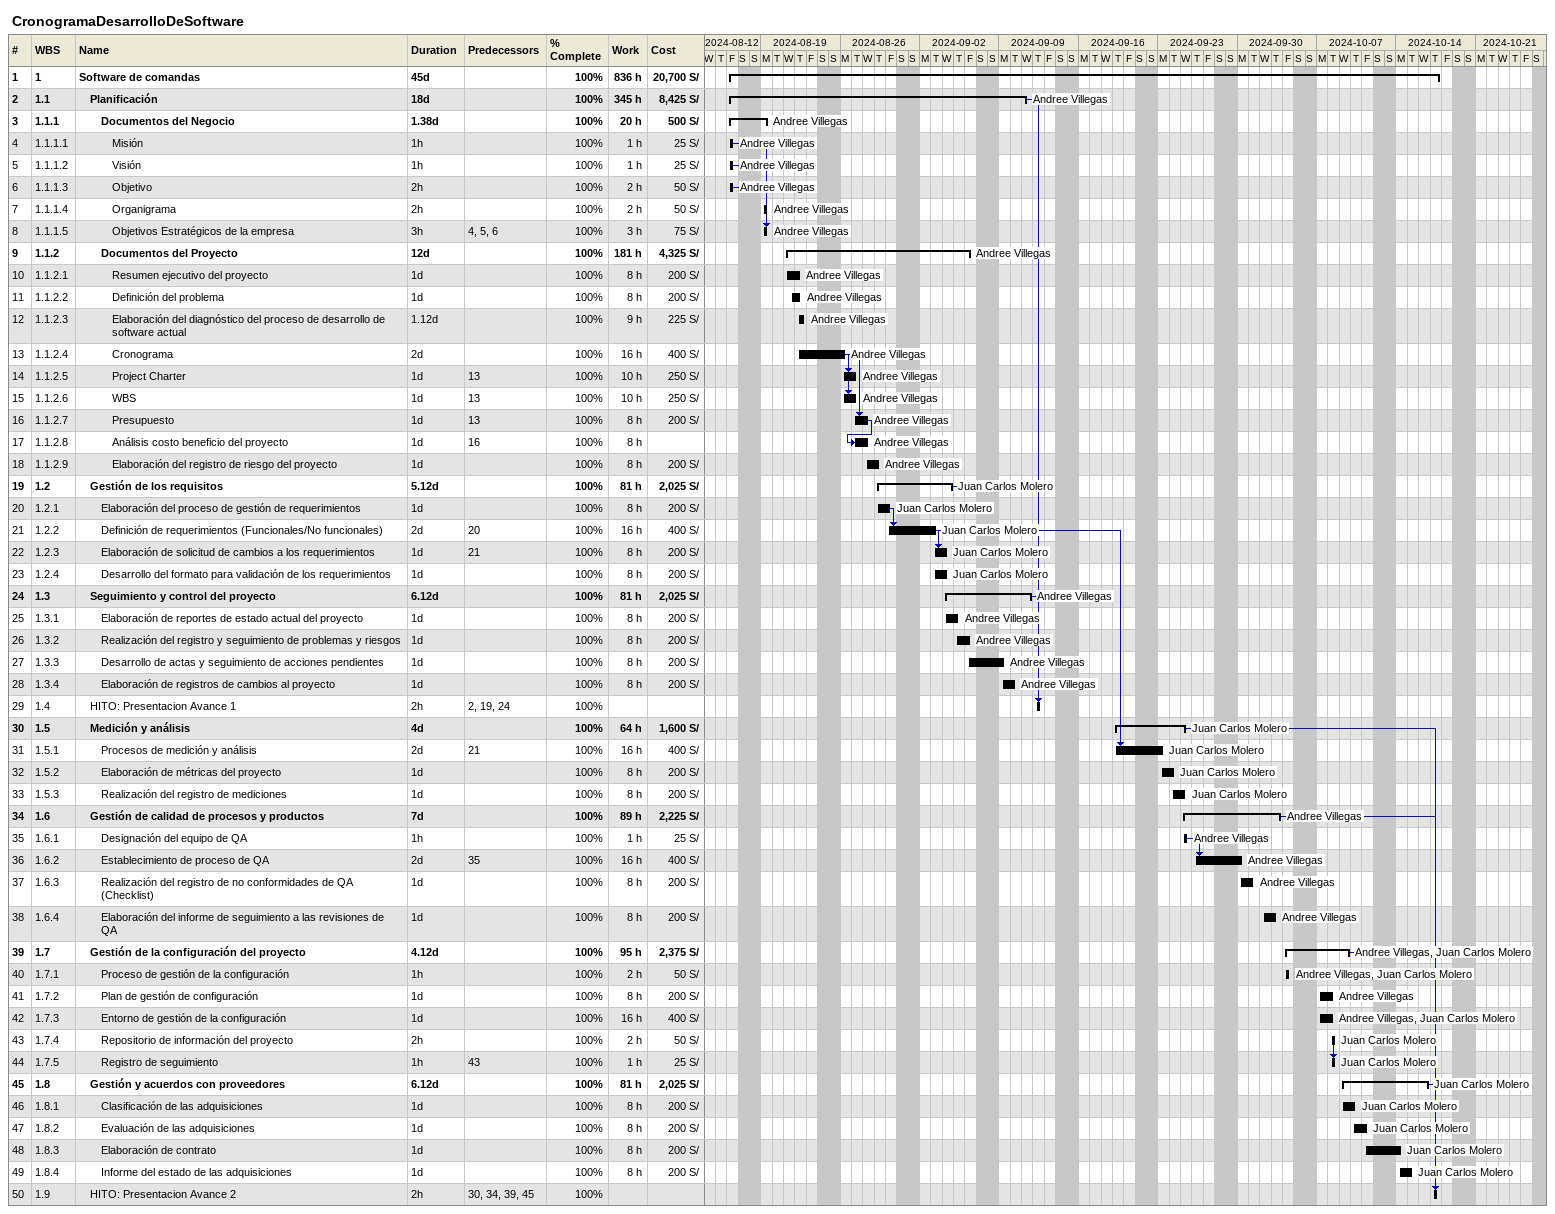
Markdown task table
CronogramaDesarrolloDeSoftware

| ID | WBS | Task | Duration | Start | Finish | Predecessors | Resources | % complete | Work (h) | Cost (S/) |
|---|---|---|---|---|---|---|---|---|---|---|
| 1 | 1 | **Software de comandas** | 45d | 2024-08-16 | 2024-10-17 |  |  | 100 | 836 | 20700 |
| 2 | 1.1 | **Planificación** | 18d | 2024-08-16 | 2024-09-11 |  | Andree Villegas | 100 | 345 | 8425 |
| 3 | 1.1.1 | **Documentos del Negocio** | 1.38d | 2024-08-16 | 2024-08-19 |  | Andree Villegas | 100 | 20 | 500 |
| 4 | 1.1.1.1 | Misión | 1h | 2024-08-16 | 2024-08-16 |  | Andree Villegas | 100 | 1 | 25 |
| 5 | 1.1.1.2 | Visión | 1h | 2024-08-16 | 2024-08-16 |  | Andree Villegas | 100 | 1 | 25 |
| 6 | 1.1.1.3 | Objetivo | 2h | 2024-08-16 | 2024-08-16 |  | Andree Villegas | 100 | 2 | 50 |
| 7 | 1.1.1.4 | Organigrama | 2h | 2024-08-19 | 2024-08-19 |  | Andree Villegas | 100 | 2 | 50 |
| 8 | 1.1.1.5 | Objetivos Estratégicos de la empresa | 3h | 2024-08-19 | 2024-08-19 | 4, 5, 6 | Andree Villegas | 100 | 3 | 75 |
| 9 | 1.1.2 | **Documentos del Proyecto** | 12d | 2024-08-21 | 2024-09-06 |  | Andree Villegas | 100 | 181 | 4325 |
| 10 | 1.1.2.1 | Resumen ejecutivo del proyecto | 1d | 2024-08-21 | 2024-08-22 |  | Andree Villegas | 100 | 8 | 200 |
| 11 | 1.1.2.2 | Definición del problema | 1d | 2024-08-21 | 2024-08-22 |  | Andree Villegas | 100 | 8 | 200 |
| 12 | 1.1.2.3 | Elaboración del diagnóstico del proceso de desarrollo de software actual | 1.12d | 2024-08-22 | 2024-08-22 |  | Andree Villegas | 100 | 9 | 225 |
| 13 | 1.1.2.4 | Cronograma | 2d | 2024-08-22 | 2024-08-26 |  | Andree Villegas | 100 | 16 | 400 |
| 14 | 1.1.2.5 | Project Charter | 1d | 2024-08-26 | 2024-08-27 | 13 | Andree Villegas | 100 | 10 | 250 |
| 15 | 1.1.2.6 | WBS | 1d | 2024-08-26 | 2024-08-27 | 13 | Andree Villegas | 100 | 10 | 250 |
| 16 | 1.1.2.7 | Presupuesto | 1d | 2024-08-27 | 2024-08-28 | 13 | Andree Villegas | 100 | 8 | 200 |
| 17 | 1.1.2.8 | Análisis costo beneficio del proyecto | 1d | 2024-08-27 | 2024-08-28 | 16 | Andree Villegas | 100 | 8 |  |
| 18 | 1.1.2.9 | Elaboración del registro de riesgo del proyecto | 1d | 2024-08-28 | 2024-08-29 |  | Andree Villegas | 100 | 8 | 200 |
| 19 | 1.2 | **Gestión de los requisitos** | 5.12d | 2024-08-29 | 2024-09-04 |  | Juan Carlos Molero | 100 | 81 | 2025 |
| 20 | 1.2.1 | Elaboración del proceso de gestión de requerimientos | 1d | 2024-08-29 | 2024-08-30 |  | Juan Carlos Molero | 100 | 8 | 200 |
| 21 | 1.2.2 | Definición de requerimientos (Funcionales/No funcionales) | 2d | 2024-08-30 | 2024-09-03 | 20 | Juan Carlos Molero | 100 | 16 | 400 |
| 22 | 1.2.3 | Elaboración de solicitud de cambios a los requerimientos | 1d | 2024-09-03 | 2024-09-04 | 21 | Juan Carlos Molero | 100 | 8 | 200 |
| 23 | 1.2.4 | Desarrollo del formato para validación de los requerimientos | 1d | 2024-09-03 | 2024-09-04 |  | Juan Carlos Molero | 100 | 8 | 200 |
| 24 | 1.3 | **Seguimiento y control del proyecto** | 6.12d | 2024-09-04 | 2024-09-11 |  | Andree Villegas | 100 | 81 | 2025 |
| 25 | 1.3.1 | Elaboración de reportes de estado actual del proyecto | 1d | 2024-09-04 | 2024-09-05 |  | Andree Villegas | 100 | 8 | 200 |
| 26 | 1.3.2 | Realización del registro y seguimiento de problemas y riesgos | 1d | 2024-09-05 | 2024-09-06 |  | Andree Villegas | 100 | 8 | 200 |
| 27 | 1.3.3 | Desarrollo de actas y seguimiento de acciones pendientes | 1d | 2024-09-06 | 2024-09-09 |  | Andree Villegas | 100 | 8 | 200 |
| 28 | 1.3.4 | Elaboración de registros de cambios al proyecto | 1d | 2024-09-09 | 2024-09-10 |  | Andree Villegas | 100 | 8 | 200 |
| 29 | 1.4 | HITO: Presentacion Avance 1 | 2h | 2024-09-12 | 2024-09-12 | 2, 19, 24 |  | 100 |  |  |
| 30 | 1.5 | **Medición y análisis** | 4d | 2024-09-19 | 2024-09-25 |  | Juan Carlos Molero | 100 | 64 | 1600 |
| 31 | 1.5.1 | Procesos de medición y análisis | 2d | 2024-09-19 | 2024-09-23 | 21 | Juan Carlos Molero | 100 | 16 | 400 |
| 32 | 1.5.2 | Elaboración de métricas del proyecto | 1d | 2024-09-23 | 2024-09-24 |  | Juan Carlos Molero | 100 | 8 | 200 |
| 33 | 1.5.3 | Realización del registro de mediciones | 1d | 2024-09-24 | 2024-09-25 |  | Juan Carlos Molero | 100 | 8 | 200 |
| 34 | 1.6 | **Gestión de calidad de procesos y productos** | 7d | 2024-09-25 | 2024-10-03 |  | Andree Villegas | 100 | 89 | 2225 |
| 35 | 1.6.1 | Designación del equipo de QA | 1h | 2024-09-25 | 2024-09-25 |  | Andree Villegas | 100 | 1 | 25 |
| 36 | 1.6.2 | Establecimiento de proceso de QA | 2d | 2024-09-26 | 2024-09-30 | 35 | Andree Villegas | 100 | 16 | 400 |
| 37 | 1.6.3 | Realización del registro de no conformidades de QA (Checklist) | 1d | 2024-09-30 | 2024-10-01 |  | Andree Villegas | 100 | 8 | 200 |
| 38 | 1.6.4 | Elaboración del informe de seguimiento a las revisiones de QA | 1d | 2024-10-02 | 2024-10-03 |  | Andree Villegas | 100 | 8 | 200 |
| 39 | 1.7 | **Gestión de la configuración del proyecto** | 4.12d | 2024-10-04 | 2024-10-09 |  | Andree Villegas, Juan Carlos Molero | 100 | 95 | 2375 |
| 40 | 1.7.1 | Proceso de gestión de la configuración | 1h | 2024-10-04 | 2024-10-04 |  | Andree Villegas, Juan Carlos Molero | 100 | 2 | 50 |
| 41 | 1.7.2 | Plan de gestión de configuración | 1d | 2024-10-07 | 2024-10-08 |  | Andree Villegas | 100 | 8 | 200 |
| 42 | 1.7.3 | Entorno de gestión de la configuración | 1d | 2024-10-07 | 2024-10-08 |  | Andree Villegas, Juan Carlos Molero | 100 | 16 | 400 |
| 43 | 1.7.4 | Repositorio de información del proyecto | 2h | 2024-10-08 | 2024-10-08 |  | Juan Carlos Molero | 100 | 2 | 50 |
| 44 | 1.7.5 | Registro de seguimiento | 1h | 2024-10-08 | 2024-10-08 | 43 | Juan Carlos Molero | 100 | 1 | 25 |
| 45 | 1.8 | **Gestión y acuerdos con proveedores** | 6.12d | 2024-10-09 | 2024-10-16 |  | Juan Carlos Molero | 100 | 81 | 2025 |
| 46 | 1.8.1 | Clasificación de las adquisiciones | 1d | 2024-10-09 | 2024-10-10 |  | Juan Carlos Molero | 100 | 8 | 200 |
| 47 | 1.8.2 | Evaluación de las adquisiciones | 1d | 2024-10-10 | 2024-10-11 |  | Juan Carlos Molero | 100 | 8 | 200 |
| 48 | 1.8.3 | Elaboración de contrato | 1d | 2024-10-11 | 2024-10-14 |  | Juan Carlos Molero | 100 | 8 | 200 |
| 49 | 1.8.4 | Informe del estado de las adquisiciones | 1d | 2024-10-14 | 2024-10-15 |  | Juan Carlos Molero | 100 | 8 | 200 |
| 50 | 1.9 | HITO: Presentacion Avance 2 | 2h | 2024-10-17 | 2024-10-17 | 30, 34, 39, 45 |  | 100 |  |  |
